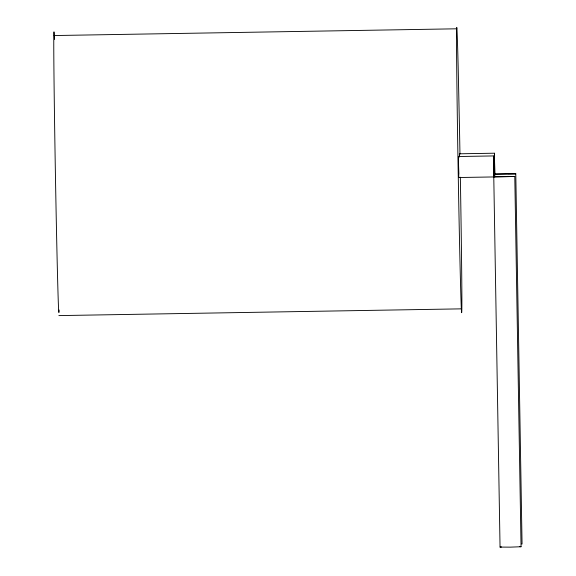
<?xml version="1.0" encoding="UTF-8"?>
<svg xmlns="http://www.w3.org/2000/svg" width="576" height="576" viewBox="0 0 576 576"><rect width="100%" height="100%" fill="white"/><g stroke="black" fill="none" stroke-linecap="round" stroke-linejoin="round"><path stroke-width="0.86" d="M458.41 156.521L458.762 177.523L493.776 176.94L493.423 155.93L458.41 156.521L458.762 174.283M458.762 177.523L458.777 177.106M494.424 153.209L494.784 174.211L494.424 153.209L459.41 153.799L459.41 157.039M493.423 155.93L493.776 176.94M494.827 176.911L494.784 174.132L495.158 174.06L515.786 173.779L522.058 544.003L521.683 544.075M493.776 176.854L514.786 176.501L521.05 546.732L510.473 547.142L500.047 547.085L493.776 176.854L514.786 176.501M515.786 173.779L494.784 174.132M500.047 547.085L501.487 546.941M54.122 35.546L456.79 28.8M58.867 315.598L461.527 308.851M508.075 173.678L515.448 173.722M507.074 176.4L514.447 176.443M519.682 546.631L521.05 546.732M459.41 153.799L459.518 156.701M59.04 310.003A140.083 1.051 89 0 1 55.498 178.754A140.083 1.051 89 0 1 54.461 39.499M460.346 177.228A140.083 1.051 89 0 1 461.102 302.868A140.083 1.051 89 0 1 457.07 98.208A140.083 1.051 89 0 1 458.186 67.565L459.511 129.514A140.083 1.051 89 0 1 459.958 154.08"/></g></svg>
